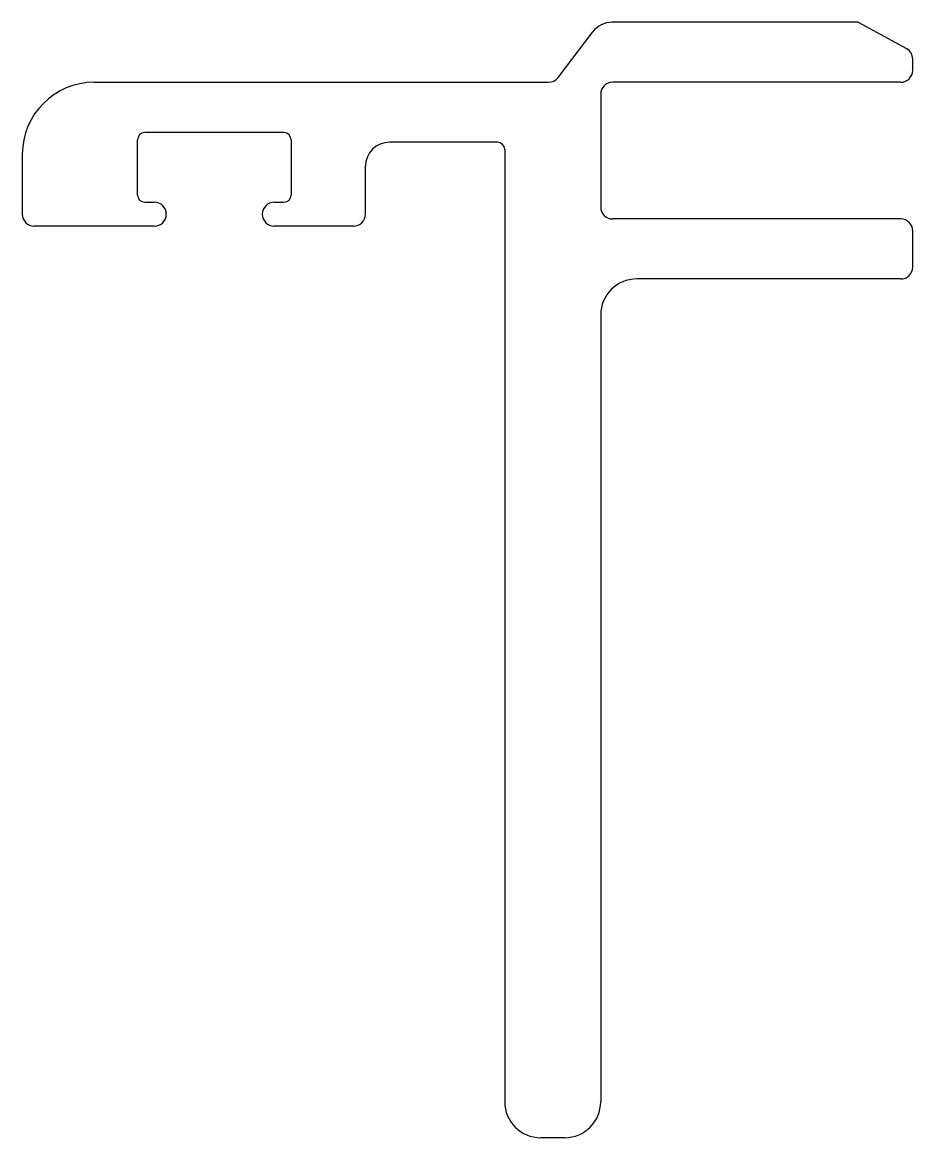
# Model space of a CAD drawing. Extents: x 561 to 598.1, y 423.8 to 470.3.
import ezdxf

# ---------------------------------------------------------------- set-up
doc = ezdxf.new("R2010")
doc.units = 0
doc.layers.get('0').update_dxf_attribs({"linetype": 'CONTINUOUS'})

msp = doc.modelspace()

# ---------------------------------------------------------------- linework, layer by layer
at = {"color": 7}
for p, q in [((595.815, 470.309), (585.554, 470.309)), ((595.815, 470.309), (597.824, 469.211)), ((583.31, 468.006), (584.757, 469.913)), ((598.085, 468.309), (598.085, 468.772)), ((563.985, 467.809), (582.912, 467.809)), ((597.585, 467.809), (585.585, 467.809)), ((585.085, 467.309), (585.085, 462.609)), ((571.885, 465.709), (566.085, 465.709)), ((565.785, 463.109), (565.785, 465.409)), ((572.185, 465.409), (572.185, 463.109)), ((580.785, 465.309), (576.285, 465.309)), ((581.085, 465.009), (581.085, 425.309)), ((560.985, 464.809), (560.985, 462.309)), ((575.285, 462.309), (575.285, 464.309)), ((566.085, 462.809), (566.485, 462.809)), ((571.485, 462.809), (571.885, 462.809)), ((566.485, 461.809), (561.485, 461.809)), ((574.785, 461.809), (571.485, 461.809)), ((597.585, 462.109), (585.585, 462.109)), ((598.085, 460.109), (598.085, 461.609)), ((597.585, 459.609), (586.585, 459.609)), ((585.085, 458.109), (585.085, 425.309)), ((583.585, 423.809), (582.585, 423.809))]:
    msp.add_line(p, q, dxfattribs=at)
for centre, radius, start, end in [((585.554, 469.309), 1, 90, 142.8172), ((597.585, 468.772), 0.5, 0, 61.3542), ((597.585, 468.309), 0.5, 270, 0), ((563.985, 464.809), 3, 90, 180), ((582.912, 468.309), 0.5, 270, 322.8172), ((585.585, 467.309), 0.5, 90, 180), ((566.085, 465.409), 0.3, 90, 180), ((571.885, 465.409), 0.3, 0, 90), ((576.285, 464.309), 1, 90, 180), ((580.785, 465.009), 0.3, 0, 90), ((566.085, 463.109), 0.3, 180, 270), ((566.485, 462.309), 0.5, 270, 90), ((571.485, 462.309), 0.5, 90, 270), ((571.885, 463.109), 0.3, 270, 0), ((561.485, 462.309), 0.5, 180, 270), ((574.785, 462.309), 0.5, 270, 0), ((585.585, 462.609), 0.5, 180, 270), ((597.585, 461.609), 0.5, 0, 90), ((597.585, 460.109), 0.5, 270, 0), ((586.585, 458.109), 1.5, 90, 180), ((582.585, 425.309), 1.5, 180, 270), ((583.585, 425.309), 1.5, 270, 0)]:
    msp.add_arc(centre, radius, start, end, dxfattribs=at)

doc.saveas('drawing.dxf')
